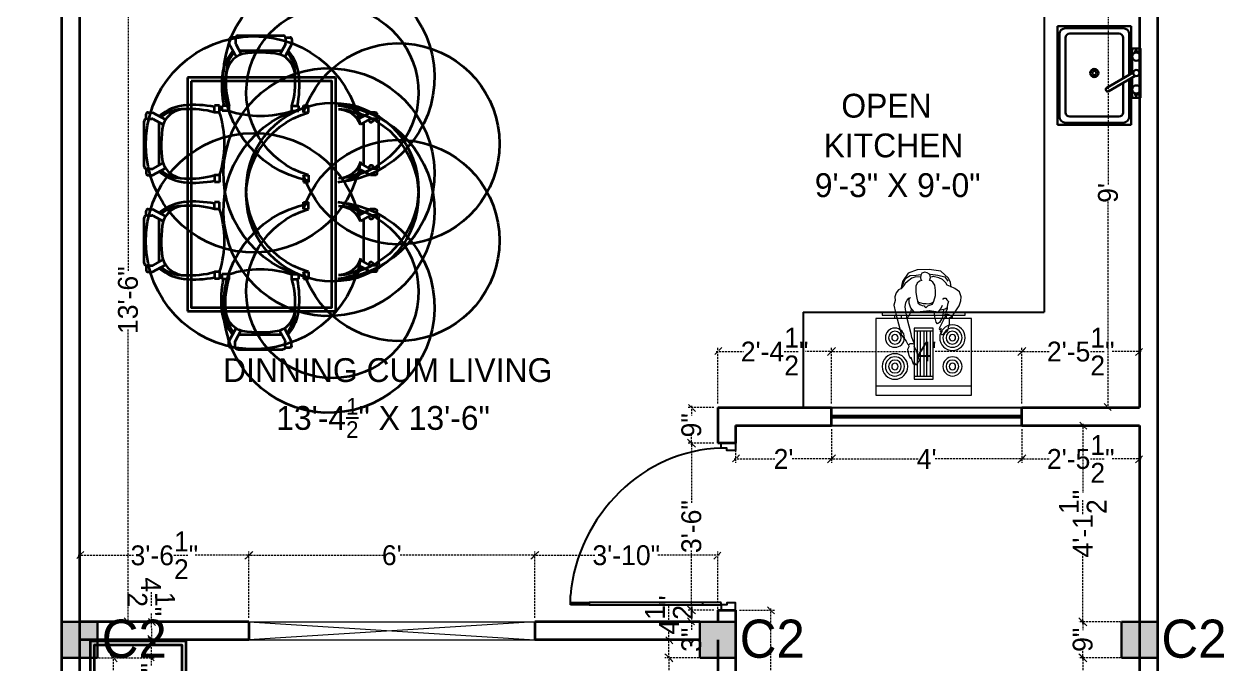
# Model space of a CAD drawing. Header units: millimetres. Extents: x -6808 to 215771, y -89660 to -16303.
# Drawn here: x 107642.7 to 107945, y -49819 to -49657.9 of the extents above; entities that cross this region are included whole.
import ezdxf

# ---------------------------------------------------------------- set-up
doc = ezdxf.new("R2010")
doc.units = ezdxf.units.MM
doc.header["$PDMODE"] = 35
doc.linetypes.add('ACAD_ISO10W100', pattern=[18, 12, -3, 0, -3])
doc.linetypes.add('DASHED', pattern=[0.75, 0.5, -0.25])
doc.layers.get('0').update_dxf_attribs({"color": 8})
for name, color, linetype, lineweight in [('_Furniture', 253, 'Continuous', 18), ('col.center', 5, 'ACAD_ISO10W100', 15), ('column', 5, 'Continuous', 30), ('dim2', 6, 'Continuous', 20), ('FIXture', 132, 'Continuous', 13), ('FURNITURE 2', 33, 'Continuous', 25), ('furnitures', 12, 'Continuous', 13), ('text', 7, 'Continuous', 25), ('wall', 7, 'Continuous', 35), ('wokg dim', 152, 'DASHED', 18)]:
    doc.layers.add(name, color=color, linetype=linetype, lineweight=lineweight)
doc.layers.add('AR.furniture', color=7, linetype='Continuous', lineweight=35, true_color=0x009e9e)
doc.layers.add('NET 01', color=8, linetype='Continuous')
doc.layers.add('WIN', color=5, linetype='Continuous')
doc.styles.add('SAJ', font='eurr____.ttf')
doc.dimstyles.new('SAJ', dxfattribs={"dimtxt": 5, "dimasz": 2, "dimexe": 1, "dimexo": 1, "dimgap": 0.09375, "dimtad": 0, "dimdec": 1, "dimzin": 0, "dimdsep": 46, "dimlunit": 4, "dimtxsty": 'SAJ', "dimblk": 'OBLIQUE', "dimcen": 0.125, "dimdle": 0.375, "dimadec": 0, "dimazin": 0, "dimtfac": 1, "dimtdec": 1, "dimtofl": 0, "dimtmove": 0, "dimatfit": 3, "dimldrblk": 'OBLIQUE', "dimfxl": 1, "dimtolj": 1, "dimtzin": 0, "dimlwd": 5, "dimlwe": 5, "dimarcsym": 1})

# ---------------------------------------------------------------- blocks, each defined once
blk = doc.blocks.new('QEWFWE')
at = {"layer": 'NET 01'}
for p, q in [((238503.45, 15011.85), (238503.45, 15015.77)), ((238503.45, 15015.77), (238505.41, 15015.77)), ((238503.98, 15015.77), (238503.98, 15011.85)), ((238503.98, 15011.85), (238503.45, 15011.85)), ((238503.45, 15011.85), (238503.45, 14988.32)), ((238503.98, 14988.32), (238503.98, 15011.85)), ((238503.45, 14988.32), (238503.45, 14984.4)), ((238503.98, 14988.32), (238503.45, 14988.32)), ((238503.98, 14984.4), (238503.98, 14988.32)), ((238503.45, 14984.4), (238503.98, 14984.4))]:
    blk.add_line(p, q, dxfattribs=at)
for points in [[(238503.45, 14984.4), (238502.4, 14984.4), (238502.4, 14981.4), (238503.9, 14981.4), (238503.9, 14982.9), (238503.9, 14983.2), (238503.45, 14983.2)], [(238536.02, 14984.4), (238537.07, 14984.4), (238537.07, 14981.4), (238535.57, 14981.4), (238535.57, 14982.9), (238535.57, 14983.2), (238536.02, 14983.2)]]:
    blk.add_lwpolyline(points, close=True, dxfattribs=at)
blk.add_ellipse((238504.18, 14985.62), major_axis=(-29.27, 13.54), ratio=0.925766, start_param=-2.718612, end_param=-1.204625, dxfattribs=at)
blk = doc.blocks.new('_Oblique')
at = {"color": 0, "linetype": 'ByBlock', "lineweight": -2}
blk.add_line((-0.5, -0.5), (0.5, 0.5), dxfattribs=at)
blk = doc.blocks.new('*D625')
at = {"layer": 'Defpoints', "color": 0, "transparency": 16777216}
for p in [(107631.53, -49427.41), (107652.21, -49427.41), (107652.21, -50027.41)]:
    blk.add_point(p, dxfattribs=at)
at = {"layer": 'dim2', "color": 0, "linetype": 'DASHED', "lineweight": 5, "transparency": 16777216}
for p, q in [((107651.21, -49427.41), (107630.53, -49427.41)), ((107631.53, -49427.04), (107631.53, -49718.32)), ((107631.53, -50027.79), (107631.53, -49736.51)), ((107651.21, -50027.41), (107630.53, -50027.41))]:
    blk.add_line(p, q, dxfattribs=at)
at = {"layer": 'dim2', "color": 0, "lineweight": 5, "transparency": 16777216, "xscale": 2, "yscale": 2, "zscale": 2}
for p, rotation in [((107631.53, -49427.41), 90), ((107631.53, -50027.41), 270)]:
    blk.add_blockref('_Oblique', p, dxfattribs=dict(at, rotation=rotation))
at = {"layer": 'dim2', "color": 0, "transparency": 16777216, "insert": (107631.53, -49727.41), "char_height": 12, "attachment_point": 5, "rotation": 90, "style": 'SAJ'}
blk.add_mtext("\\A1;50'", dxfattribs=at)
blk = doc.blocks.new('A$C32B276F4')
at = {"layer": 'column'}
blk.add_hatch(color=256, dxfattribs=at).paths.add_polyline_path([(9, 0), (9, 9), (0, 9), (0, 0)])
for p, q in [((0, 0), (0, 9)), ((0, 9), (9, 9)), ((9, 9), (9, 0)), ((9, 0), (0, 0))]:
    blk.add_line(p, q, dxfattribs=at)
at = {"layer": 'col.center', "linetype": 'ByBlock', "insert": (10.02, 9.59), "char_height": 9.6, "width": 293.6941, "attachment_point": 1, "style": 'SAJ'}
blk.add_mtext('\\A1;{\\fCentury Gothic|b0|i0|c0|p34;C2}', dxfattribs=at)
blk = doc.blocks.new('A$C35EA12FA')
at = {"layer": 'furnitures', "ltscale": 1.4}
for p, q in [((3.32, 21.47), (2, 19.51)), ((2.36, 19.38), (2.77, 20.24)), ((2.77, 20.24), (3.86, 20.88)), ((4.18, 20.24), (3.23, 19.47)), ((5.45, 22.2), (3.32, 21.47)), ((3.86, 20.88), (5.27, 21.01)), ((5.18, 20.56), (4.18, 20.24)), ((6.23, 20.47), (5.18, 20.56)), ((5.27, 21.01), (6.32, 21.15)), ((8.32, 22.29), (5.45, 22.2)), ((6.32, 21.01), (6.27, 20.38)), ((6.27, 20.38), (6.32, 19.92)), ((6.59, 21.47), (6.32, 21.01)), ((6.32, 19.92), (6.59, 19.74)), ((7.27, 21.69), (6.59, 21.47)), ((7.82, 21.51), (7.27, 21.69)), ((8.36, 21.24), (7.82, 21.51)), ((11, 21.88), (8.32, 22.29)), ((8.54, 20.83), (8.36, 21.24)), ((8.36, 19.74), (8.45, 19.88)), ((8.45, 19.88), (8.59, 20.42)), ((8.59, 20.42), (8.54, 20.83)), ((8.63, 21.19), (10.36, 21.01)), ((9.27, 20.65), (8.73, 20.51)), ((10.54, 20.33), (9.27, 20.65)), ((10.36, 21.01), (11.95, 20.6)), ((11.41, 19.92), (10.54, 20.33)), ((12.81, 20.28), (11, 21.88)), ((12.18, 19.19), (11.41, 19.92)), ((11.95, 20.6), (12.72, 19.6)), ((13.27, 19.28), (12.81, 20.28)), ((1.05, 17.51), (0.55, 16.83)), ((1.77, 17.83), (1.05, 17.51)), ((2, 19.51), (1.64, 17.65)), ((2.45, 18.51), (1.77, 17.83)), ((2, 18.33), (2.36, 19.38)), ((2.59, 18.92), (2.45, 18.51)), ((3.23, 19.47), (2.59, 18.92)), ((5.18, 18.37), (5.14, 16.92)), ((5.45, 19.1), (5.18, 18.37)), ((6, 19.6), (5.45, 19.1)), ((6.59, 19.74), (6, 19.6)), ((8.73, 19.65), (8.36, 19.74)), ((9.13, 19.33), (8.73, 19.65)), ((9.63, 18.6), (9.13, 19.33)), ((9.77, 17.37), (9.63, 18.6)), ((9.77, 16.19), (9.77, 17.37)), ((12.5, 18.65), (12.18, 19.19)), ((13.27, 18.28), (12.5, 18.65)), ((13.5, 18.15), (13.27, 19.28)), ((14.31, 17.87), (13.27, 18.28)), ((15.45, 17.06), (14.31, 17.87)), ((15.81, 15.87), (15.45, 17.06)), ((0.27, 15.05), (0, 13.92)), ((0.55, 16.83), (0.23, 15.87)), ((0.23, 15.87), (0.27, 15.05)), ((2.68, 13.55), (2.77, 14.55)), ((2.77, 14.55), (3.14, 15.1)), ((3.14, 15.1), (3.54, 15.6)), ((3.91, 15.74), (3.5, 15.33)), ((3.5, 15.33), (3.5, 14.46)), ((3.5, 14.46), (3.91, 13.28)), ((3.54, 15.6), (3.91, 15.74)), ((5.14, 16.92), (5.36, 15.6)), ((5.36, 15.6), (5.63, 14.51)), ((5.63, 14.51), (6.13, 14.05)), ((5.82, 14.55), (5.68, 14.92)), ((6.41, 14.37), (5.82, 14.55)), ((6.95, 14.24), (6.41, 14.37)), ((7.59, 14.24), (6.95, 14.24)), ((8.09, 14.19), (7.59, 14.24)), ((8.68, 14.33), (8.09, 14.19)), ((8.36, 13.96), (9.09, 14.19)), ((9.22, 14.6), (8.68, 14.33)), ((9.09, 14.19), (9.41, 14.83)), ((9.41, 14.83), (9.77, 16.19)), ((11.5, 15.24), (11.72, 15.55)), ((11.72, 15.55), (12.18, 15.6)), ((12.18, 15.6), (12.45, 15.15)), ((12.45, 15.15), (12.81, 14.78)), ((12.81, 14.78), (12.63, 14.1)), ((15.36, 13.78), (15.77, 14.96)), ((15.77, 14.96), (15.81, 15.87)), ((0, 13.92), (0.41, 12.19)), ((0.41, 12.19), (1.82, 6.87)), ((2.82, 12.46), (2.68, 13.55)), ((3.09, 10.82), (2.82, 12.46)), ((3.86, 12.05), (3.45, 11.28)), ((4.04, 12.83), (3.86, 12.05)), ((3.91, 13.28), (4.64, 12.46)), ((4.64, 12.46), (5.41, 12.33)), ((5.41, 12.33), (8.36, 12.69)), ((6.13, 14.05), (6.68, 13.83)), ((6.68, 13.83), (7.13, 13.78)), ((7.13, 13.78), (7.27, 13.51)), ((7.27, 13.51), (7.5, 13.28)), ((7.5, 13.28), (7.73, 13.51)), ((7.73, 13.51), (8, 13.78)), ((8, 13.78), (8.36, 13.96)), ((8.28, 12.7), (10.5, 12.37)), ((9.59, 11.19), (9.54, 12.14)), ((10.5, 12.37), (11, 13.05)), ((11, 13.05), (11.41, 13.96)), ((11, 12.83), (12.04, 13.05)), ((11.63, 12.87), (11.45, 11.01)), ((12.13, 11.42), (11.45, 10.01)), ((12.5, 13.05), (12, 11.87)), ((12, 11.87), (12.13, 11.42)), ((12.04, 13.05), (12.5, 13.37)), ((12.13, 11.83), (12.59, 11.83)), ((12.54, 13.51), (12.5, 13.05)), ((12.63, 14.1), (12.54, 13.51)), ((12.59, 11.83), (13.09, 11.64)), ((13.09, 11.64), (13.45, 11.46)), ((13.62, 11.17), (15.36, 13.78)), ((4.04, 7.23), (3.09, 10.82)), ((3.45, 11.28), (3.23, 11.01)), ((9.95, 9.92), (9.59, 11.19)), ((10.27, 9.51), (9.95, 9.92)), ((10.72, 9.82), (10.27, 9.51)), ((11.45, 10), (10.67, 8.41)), ((11.45, 10.01), (10.68, 8.41)), ((11.45, 11.01), (10.72, 9.82)), ((12.68, 8), (12.81, 8.64)), ((12.81, 8.64), (13.09, 9.6)), ((13.09, 10.42), (13.18, 11.05)), ((13.09, 9.6), (13.09, 10.42)), ((13.18, 11.05), (13.68, 11.19)), ((1.82, 6.87), (2.86, 5.46)), ((4.18, 6.32), (4.04, 7.23)), ((4.86, 4.82), (4.18, 6.32)), ((10.67, 8.41), (10.72, 8.18)), ((10.68, 8.41), (10.72, 8.19)), ((10.72, 8.18), (11.13, 8.41)), ((10.72, 8.19), (11.13, 8.41)), ((11.13, 8.41), (10.86, 7.87)), ((11.13, 8.41), (10.86, 7.87)), ((10.86, 7.87), (10.95, 7.64)), ((10.86, 7.87), (10.95, 7.64)), ((10.95, 7.64), (11.27, 7.78)), ((10.95, 7.64), (11.27, 7.77)), ((11.27, 7.78), (11.04, 7.19)), ((11.27, 7.77), (11.04, 7.18)), ((11.04, 7.18), (11.27, 7.05)), ((11.27, 7.05), (11.49, 7.14)), ((11.49, 7.14), (11.54, 6.96)), ((11.54, 6.96), (11.86, 7)), ((12.26, 8), (11.83, 7)), ((12.27, 8.05), (12.22, 7.55)), ((12.22, 7.55), (12.45, 7.69)), ((12.45, 7.69), (12.68, 8)), ((2.86, 5.46), (3.18, 4.82)), ((3.18, 4.82), (3.45, 4.59)), ((3.5, 4.14), (3.23, 3.55)), ((3.23, 3.55), (3.5, 2.14)), ((3.45, 4.59), (3.5, 4.14)), ((3.54, 4.64), (3.86, 4.96)), ((3.86, 4.96), (4.5, 4.91)), ((4.5, 4.91), (4.64, 4.73)), ((4.73, 4.28), (4.82, 4.46)), ((5.36, 3), (4.73, 4.28)), ((4.82, 4.46), (4.86, 4.82)), ((5.63, 2.09), (5.36, 3)), ((3.5, 2.14), (3.91, 1.41)), ((3.91, 1.41), (4, 1.68)), ((4, 1.68), (4.54, 0.18)), ((4.54, 0.18), (4.73, 0.14)), ((4.73, 0.14), (4.82, 0.32)), ((4.82, 0.32), (5.09, 0)), ((5.09, 0), (5.45, 0)), ((5.45, 0.36), (5.73, 0.36)), ((5.45, 0), (5.45, 0.36)), ((6.04, 0.91), (5.63, 2.09)), ((5.73, 0.68), (6.04, 0.91)), ((5.73, 0.36), (5.73, 0.68))]:
    blk.add_line(p, q, dxfattribs=at)
blk = doc.blocks.new('A$C59C60163')
at = {"layer": 'FIXture'}
for p, q in [((61.7, 0), (61.7, 617.2)), ((493.8, 493.8), (514.4, 493.8)), ((514.4, 452.6), (493.8, 452.6)), ((123.4, 246.9), (123.4, 370.3)), ((411.5, 349.8), (123.4, 349.8)), ((123.4, 329.2), (411.5, 329.2)), ((411.5, 370.3), (411.5, 246.9)), ((411.5, 308.6), (123.4, 308.6)), ((123.4, 288), (411.5, 288)), ((411.5, 267.5), (123.4, 267.5)), ((514.4, 164.6), (493.8, 164.6)), ((493.8, 123.4), (514.4, 123.4))]:
    blk.add_line(p, q, dxfattribs=at)
for points in [[(493.8, 0), (0, 0), (0, 617.2), (493.8, 617.2)], [(534.9, 41.1), (514.4, 41.1), (514.4, 576.1), (534.9, 576.1)], [(432.1, 246.9), (102.9, 246.9), (102.9, 370.3), (432.1, 370.3)]]:
    blk.add_lwpolyline(points, close=True, dxfattribs=at)
for centre, radius in [((185.2, 493.8), 61.7), ((370.3, 493.8), 82.3), ((370.3, 493.8), 61.7), ((185.2, 493.8), 41.1), ((185.2, 493.8), 20.6), ((370.3, 493.8), 41.1), ((370.3, 493.8), 20.6), ((185.2, 123.4), 82.3), ((185.2, 123.4), 61.7), ((185.2, 123.4), 41.1), ((370.3, 123.4), 61.7), ((370.3, 123.4), 41.1), ((185.2, 123.4), 20.6), ((370.3, 123.4), 20.6)]:
    blk.add_circle(centre, radius, dxfattribs=at)
blk = doc.blocks.new('A$C22B204D2')
at = {"layer": '_Furniture', "color": 2, "xscale": 1.071547591360284, "yscale": 1.071547591360284, "zscale": 1.071547591360284}
blk.add_blockref('A$C35EA12FA', (4.57, 9.37), dxfattribs=at)
at = {"layer": 'FIXture', "xscale": -0.0391304348595441, "yscale": 0.0391304348595441, "zscale": 0.0391304348595441, "rotation": 270}
blk.add_blockref('A$C59C60163', (0, 1.61), dxfattribs=at)
blk = doc.blocks.new('efve')
at = {"layer": 'AR.furniture', "lineweight": 30, "ltscale": 5}
for p, q in [((-7.34, 17.59), (-7.34, -6.41)), ((10.66, 17.59), (-7.34, 17.59)), ((10.66, 6.27), (10.66, 17.59)), ((5.19, 9.42), (11.63, 5.71)), ((12.12, 10.49), (11.62, 10.49)), ((11.62, 10.49), (11.62, 9.93)), ((12.12, 9.93), (12.12, 10.49)), ((11.13, 4.84), (4.69, 8.56)), ((10.66, 2.23), (10.66, 5.11)), ((10.66, -6.41), (10.66, 2.23)), ((11.62, -0.51), (11.62, 0.05)), ((12.12, 0.05), (12.12, -0.51)), ((12.12, -0.51), (11.62, -0.51)), ((7.66, -4.59), (-4.34, -4.59)), ((10.66, -6.41), (-7.34, -6.41)), ((-7.34, -6.41), (10.66, -6.41))]:
    blk.add_line(p, q, dxfattribs=at)
for points in [[(-6.84, 15.59), (-6.84, -4.41)], [(8.66, 17.09), (-5.34, 17.09)], [(7.66, 15.59), (-4.34, 15.59)], [(10.16, 6.56), (10.16, 15.59)], [(-5.34, 14.59), (-5.34, -3.59)], [(8.66, 7.42), (8.66, 14.59)], [(10.87, 10.99), (10.87, 6.14)], [(10.87, 4.99), (10.87, -1.01), (12.87, -1.01), (12.87, 10.99), (10.87, 10.99), (10.87, 6.14)], [(8.66, -1.74), (8.66, 6.27)], [(8.66, -3.59), (8.66, 6.27)], [(10.16, -4.41), (10.16, 5.4)], [(10.16, 2.52), (10.16, 5.4)], [(-5.34, -5.91), (8.66, -5.91)]]:
    blk.add_lwpolyline(points, dxfattribs=at)
for centre, radius in [((11.87, 8.99), 1), ((1.66, 4.99), 1), ((1.66, 4.99), 0.5), ((11.87, 4.99), 0.75), ((11.87, 0.99), 1)]:
    blk.add_circle(centre, radius, dxfattribs=at)
for centre, radius, start, end in [((-5.34, 15.59), 1.5, 90, 180), ((-4.34, 14.59), 1, 90, 180), ((7.66, 14.59), 1, 0, 90), ((8.66, 15.59), 1.5, 0, 90), ((4.94, 8.99), 0.5, 60, 240), ((-5.34, -4.41), 1.5, 180, 270), ((-4.34, -3.59), 1, 180, 270), ((7.66, -3.59), 1, 270, 0), ((8.66, -4.41), 1.5, 270, 0)]:
    blk.add_arc(centre, radius, start, end, dxfattribs=at)
blk = doc.blocks.new('Chair-16')
at = {"layer": 'AR.furniture'}
for p, q in [((-184.6, 397.6), (175.4, 397.6)), ((-254.6, 367.6), (-254.6, 332.6)), ((-254.6, 332.6), (-197.6, 228.3)), ((-203.9, 382.6), (-239.6, 382.6)), ((-204.6, 377.6), (-204.6, 336.4)), ((-202.7, 329.2), (-159.2, 249.5)), ((193.6, 329.2), (149.2, 247.8)), ((245.4, 332.6), (188.5, 228.3)), ((194.8, 382.6), (230.4, 382.6)), ((195.4, 377.6), (195.4, 336.4)), ((245.4, 367.6), (245.4, 332.6)), ((-174.6, 277.6), (165.4, 277.6)), ((-254.6, -162.4), (-309.6, -162.4)), ((-309.6, -202.4), (-309.6, -162.4)), ((-254.6, -202.4), (-254.6, -162.4)), ((245.4, -162.4), (300.4, -162.4)), ((245.4, -202.4), (245.4, -162.4)), ((300.4, -202.4), (300.4, -162.4)), ((-254.6, -202.4), (-309.6, -202.4)), ((245.4, -202.4), (300.4, -202.4))]:
    blk.add_line(p, q, dxfattribs=at)
for centre, radius, start, end in [((-184.6, 377.6), 20, 90, 180), ((175.4, 377.6), 20, 0, 90), ((-239.6, 367.6), 15, 90, 180), ((-189.6, 336.4), 15, 180, 208.61046), ((180.4, 336.4), 15, 331.38954, 0), ((230.4, 367.6), 15, 0, 90), ((44.2, 43.1), 356.8, 138.89118, 175.44634), ((-1.5, 87.4), 278.3, 140.72741, 182.01651), ((-97.3, 76.1), 182.3, 105.52476, 179.52844), ((-9.6, -598.8), 861.4, 79.37915, 99.11927), ((88.2, 76.1), 182.3, 0.47156, 70.43861), ((-7.6, 87.4), 278.3, 357.98349, 39.27259), ((-53.3, 43.1), 356.8, 4.55366, 41.10882), ((526.8, 0.4), 841.3, 174.7373, 191.16104), ((405, 27.6), 686.4, 175.8227, 196.07103), ((405, 27.6), 686.4, 175.8227, 196.07103), ((-414.1, 27.6), 686.4, 343.92897, 4.1773), ((-535.9, 0.4), 841.3, 348.83896, 5.2627), ((-4.6, 558.8), 801.2, 251.81945, 288.18055)]:
    blk.add_arc(centre, radius, start, end, dxfattribs=at)
blk = doc.blocks.new('CHAIR_2')
at = {"xscale": 0.0361241177587824, "yscale": 0.0361241177587824, "zscale": 0.0361241177587824}
blk.add_blockref('Chair-16', (0.16, 8.76), dxfattribs=at)
blk = doc.blocks.new('A$C7EFD69F7')
at = {"xscale": 25.4, "yscale": 25.4, "zscale": 25.4}
blk.add_blockref('CHAIR_2', (283.3, -1.5), dxfattribs=at)
blk = doc.blocks.new('vgdrste')
at = {"layer": 'AR.furniture'}
for p, q in [((106974.36, -34877.92), (106974.36, -34922.61)), ((106974.36, -34877.92), (107044.86, -34877.92)), ((107044.86, -34922.61), (107044.86, -34877.92)), ((106974.36, -34922.61), (107044.86, -34922.61))]:
    blk.add_line(p, q, dxfattribs=at)
blk.add_lwpolyline([(106975.41, -34921.56), (107043.81, -34921.56), (107043.81, -34878.97), (106975.41, -34878.97)], close=True, dxfattribs=at)
at = {"layer": 'AR.furniture', "linetype": 'Continuous', "xscale": -0.0413256028276209, "yscale": 0.0413256023310126, "zscale": 0.0413256024617466}
for p in [(107006.05, -34889.02), (107035.26, -34889.02)]:
    blk.add_blockref('A$C7EFD69F7', p, dxfattribs=at)
at = {"layer": 'AR.furniture', "linetype": 'Continuous'}
for p, xscale, yscale, zscale, rotation in [((106985.86, -34912.26), 0.0413256023310126, 0.0413256023310126, 0.0413256023310126, 90), ((107032.27, -34912.36), -0.0413256023310126, 0.0413256023310126, 0.0413256024617466, 270), ((107006.05, -34911.51), 0.0413256028276209, 0.0413256028276209, 0.0413256028276209, 180), ((107035.26, -34911.51), 0.0413256028276209, 0.0413256028276209, 0.0413256028276209, 180)]:
    blk.add_blockref('A$C7EFD69F7', p, dxfattribs=dict(at, xscale=xscale, yscale=yscale, zscale=zscale, rotation=rotation))
blk = doc.blocks.new('*D667')
at = {"layer": 'Defpoints', "color": 0, "transparency": 16777216}
for p in [(107923.71, -49646.41), (107915.79, -49754.41), (107923.71, -49754.41)]:
    blk.add_point(p, dxfattribs=at)
at = {"layer": 'wokg dim', "color": 0, "lineweight": 5, "transparency": 16777216}
for p, q in [((107922.71, -49646.41), (107914.79, -49646.41)), ((107915.79, -49646.04), (107915.79, -49698.35)), ((107915.79, -49754.79), (107915.79, -49702.48)), ((107922.71, -49754.41), (107914.79, -49754.41))]:
    blk.add_line(p, q, dxfattribs=at)
at = {"layer": 'wokg dim', "color": 0, "lineweight": 5, "transparency": 16777216, "xscale": 2, "yscale": 2, "zscale": 2}
for p, rotation in [((107915.79, -49646.41), 90), ((107915.79, -49754.41), 270)]:
    blk.add_blockref('_Oblique', p, dxfattribs=dict(at, rotation=rotation))
at = {"layer": 'wokg dim', "color": 0, "transparency": 16777216, "insert": (107915.79, -49700.41), "char_height": 5, "attachment_point": 5, "rotation": 90, "style": 'SAJ'}
blk.add_mtext("\\A1;9'", dxfattribs=at)
blk = doc.blocks.new('*D668')
at = {"layer": 'Defpoints', "color": 0, "transparency": 16777216}
for p in [(107894.09, -49740.34), (107894.09, -49754.41), (107923.71, -49754.41)]:
    blk.add_point(p, dxfattribs=at)
at = {"layer": 'wokg dim', "color": 0, "lineweight": 5, "transparency": 16777216}
for p, q in [((107893.71, -49740.34), (107901.11, -49740.34)), ((107894.09, -49753.41), (107894.09, -49739.34)), ((107924.09, -49740.34), (107916.7, -49740.34)), ((107923.71, -49753.41), (107923.71, -49739.34))]:
    blk.add_line(p, q, dxfattribs=at)
at = {"layer": 'wokg dim', "color": 0, "lineweight": 5, "transparency": 16777216, "xscale": 2, "yscale": 2, "zscale": 2, "rotation": 180}
blk.add_blockref('_Oblique', (107894.09, -49740.34), dxfattribs=at)
at = {"layer": 'wokg dim', "color": 0, "lineweight": 5, "transparency": 16777216, "xscale": 2, "yscale": 2, "zscale": 2}
blk.add_blockref('_Oblique', (107923.71, -49740.34), dxfattribs=at)
at = {"layer": 'wokg dim', "color": 0, "transparency": 16777216, "insert": (107908.9, -49740.34), "char_height": 5, "attachment_point": 5, "style": 'SAJ'}
blk.add_mtext('\\A1;2\'-5{\\H1.000000x;\\S1/2;}"', dxfattribs=at)
blk = doc.blocks.new('*D669')
at = {"layer": 'Defpoints', "color": 0, "transparency": 16777216}
for p in [(107846.09, -49740.34), (107846.09, -49754.41), (107894.09, -49754.41)]:
    blk.add_point(p, dxfattribs=at)
at = {"layer": 'wokg dim', "color": 0, "lineweight": 5, "transparency": 16777216}
for p, q in [((107845.71, -49740.34), (107868.06, -49740.34)), ((107846.09, -49753.41), (107846.09, -49739.34)), ((107894.46, -49740.34), (107872.12, -49740.34)), ((107894.09, -49753.41), (107894.09, -49739.34))]:
    blk.add_line(p, q, dxfattribs=at)
at = {"layer": 'wokg dim', "color": 0, "lineweight": 5, "transparency": 16777216, "xscale": 2, "yscale": 2, "zscale": 2}
for p, rotation in [((107846.09, -49740.34), 180.0000000000086), ((107894.09, -49740.34), 8.6331e-12)]:
    blk.add_blockref('_Oblique', p, dxfattribs=dict(at, rotation=rotation))
at = {"layer": 'wokg dim', "color": 0, "transparency": 16777216, "insert": (107870.09, -49740.34), "char_height": 5, "attachment_point": 5, "style": 'SAJ'}
blk.add_mtext("\\A1;4'", dxfattribs=at)
blk = doc.blocks.new('*D670')
at = {"layer": 'Defpoints', "color": 0, "transparency": 16777216}
for p in [(107846.09, -49740.34), (107817.46, -49754.41), (107846.09, -49754.41)]:
    blk.add_point(p, dxfattribs=at)
at = {"layer": 'wokg dim', "color": 0, "lineweight": 5, "transparency": 16777216}
for p, q in [((107817.09, -49740.34), (107823.98, -49740.34)), ((107817.46, -49753.41), (107817.46, -49739.34)), ((107846.46, -49740.34), (107839.57, -49740.34)), ((107846.09, -49753.41), (107846.09, -49739.34))]:
    blk.add_line(p, q, dxfattribs=at)
at = {"layer": 'wokg dim', "color": 0, "lineweight": 5, "transparency": 16777216, "xscale": 2, "yscale": 2, "zscale": 2, "rotation": 180}
blk.add_blockref('_Oblique', (107817.46, -49740.34), dxfattribs=at)
at = {"layer": 'wokg dim', "color": 0, "lineweight": 5, "transparency": 16777216, "xscale": 2, "yscale": 2, "zscale": 2}
blk.add_blockref('_Oblique', (107846.09, -49740.34), dxfattribs=at)
at = {"layer": 'wokg dim', "color": 0, "transparency": 16777216, "insert": (107831.78, -49740.34), "char_height": 5, "attachment_point": 5, "style": 'SAJ'}
blk.add_mtext('\\A1;2\'-4{\\H1.000000x;\\S1/2;}"', dxfattribs=at)
blk = doc.blocks.new('*D671')
at = {"layer": 'Defpoints', "color": 0, "transparency": 16777216}
for p in [(107656.71, -49646.41), (107656.71, -49808.41), (107668.88, -49808.41)]:
    blk.add_point(p, dxfattribs=at)
at = {"layer": 'wokg dim', "color": 0, "lineweight": 5, "transparency": 16777216}
for p, q in [((107657.71, -49646.41), (107669.88, -49646.41)), ((107668.88, -49646.04), (107668.88, -49720.13)), ((107668.88, -49808.79), (107668.88, -49734.7)), ((107657.71, -49808.41), (107669.88, -49808.41))]:
    blk.add_line(p, q, dxfattribs=at)
at = {"layer": 'wokg dim', "color": 0, "lineweight": 5, "transparency": 16777216, "xscale": 2, "yscale": 2, "zscale": 2}
for p, rotation in [((107668.88, -49646.41), 90), ((107668.88, -49808.41), 270)]:
    blk.add_blockref('_Oblique', p, dxfattribs=dict(at, rotation=rotation))
at = {"layer": 'wokg dim', "color": 0, "transparency": 16777216, "insert": (107668.88, -49727.41), "char_height": 5, "attachment_point": 5, "rotation": 90, "style": 'SAJ'}
blk.add_mtext('\\A1;13\'-6"', dxfattribs=at)
blk = doc.blocks.new('*D672')
at = {"layer": 'Defpoints', "color": 0, "transparency": 16777216}
for p in [(107699.34, -49791.64), (107656.71, -49808.41), (107699.34, -49808.41)]:
    blk.add_point(p, dxfattribs=at)
at = {"layer": 'wokg dim', "color": 0, "lineweight": 5, "transparency": 16777216}
for p, q in [((107656.34, -49791.64), (107670.23, -49791.64)), ((107656.71, -49807.41), (107656.71, -49790.64)), ((107699.71, -49791.64), (107685.82, -49791.64)), ((107699.34, -49807.41), (107699.34, -49790.64))]:
    blk.add_line(p, q, dxfattribs=at)
at = {"layer": 'wokg dim', "color": 0, "lineweight": 5, "transparency": 16777216, "xscale": 2, "yscale": 2, "zscale": 2, "rotation": 180}
blk.add_blockref('_Oblique', (107656.71, -49791.64), dxfattribs=at)
at = {"layer": 'wokg dim', "color": 0, "lineweight": 5, "transparency": 16777216, "xscale": 2, "yscale": 2, "zscale": 2}
blk.add_blockref('_Oblique', (107699.34, -49791.64), dxfattribs=at)
at = {"layer": 'wokg dim', "color": 0, "transparency": 16777216, "insert": (107678.03, -49791.64), "char_height": 5, "attachment_point": 5, "style": 'SAJ'}
blk.add_mtext('\\A1;3\'-6{\\H1.000000x;\\S1/2;}"', dxfattribs=at)
blk = doc.blocks.new('*D673')
at = {"layer": 'Defpoints', "color": 0, "transparency": 16777216}
for p in [(107771.34, -49791.64), (107699.34, -49808.41), (107771.34, -49808.41)]:
    blk.add_point(p, dxfattribs=at)
at = {"layer": 'wokg dim', "color": 0, "lineweight": 5, "transparency": 16777216}
for p, q in [((107698.96, -49791.64), (107733.27, -49791.64)), ((107699.34, -49807.41), (107699.34, -49790.64)), ((107771.71, -49791.64), (107737.4, -49791.64)), ((107771.34, -49807.41), (107771.34, -49790.64))]:
    blk.add_line(p, q, dxfattribs=at)
at = {"layer": 'wokg dim', "color": 0, "lineweight": 5, "transparency": 16777216, "xscale": 2, "yscale": 2, "zscale": 2, "rotation": 180}
blk.add_blockref('_Oblique', (107699.34, -49791.64), dxfattribs=at)
at = {"layer": 'wokg dim', "color": 0, "lineweight": 5, "transparency": 16777216, "xscale": 2, "yscale": 2, "zscale": 2}
blk.add_blockref('_Oblique', (107771.34, -49791.64), dxfattribs=at)
at = {"layer": 'wokg dim', "color": 0, "transparency": 16777216, "insert": (107735.34, -49791.64), "char_height": 5, "attachment_point": 5, "style": 'SAJ'}
blk.add_mtext("\\A1;6'", dxfattribs=at)
blk = doc.blocks.new('*D674')
at = {"layer": 'Defpoints', "color": 0, "transparency": 16777216}
for p in [(107771.34, -49791.64), (107771.34, -49808.41), (107817.46, -49808.41)]:
    blk.add_point(p, dxfattribs=at)
at = {"layer": 'wokg dim', "color": 0, "lineweight": 5, "transparency": 16777216}
for p, q in [((107770.96, -49791.64), (107786.66, -49791.64)), ((107771.34, -49807.41), (107771.34, -49790.64)), ((107817.84, -49791.64), (107802.15, -49791.64)), ((107817.46, -49807.41), (107817.46, -49790.64))]:
    blk.add_line(p, q, dxfattribs=at)
at = {"layer": 'wokg dim', "color": 0, "lineweight": 5, "transparency": 16777216, "xscale": 2, "yscale": 2, "zscale": 2}
for p, rotation in [((107771.34, -49791.64), 180.0000000004519), ((107817.46, -49791.64), 4.518785e-10)]:
    blk.add_blockref('_Oblique', p, dxfattribs=dict(at, rotation=rotation))
at = {"layer": 'wokg dim', "color": 0, "transparency": 16777216, "insert": (107794.4, -49791.64), "char_height": 5, "attachment_point": 5, "style": 'SAJ'}
blk.add_mtext('\\A1;3\'-10"', dxfattribs=at)
blk = doc.blocks.new('*D675')
at = {"layer": 'Defpoints', "color": 0, "transparency": 16777216}
for p in [(107817.46, -49754.41), (107810.82, -49763.41), (107817.46, -49763.41)]:
    blk.add_point(p, dxfattribs=at)
at = {"layer": 'wokg dim', "color": 0, "lineweight": 5, "transparency": 16777216}
for p, q in [((107810.82, -49754.04), (107810.82, -49756.44)), ((107816.46, -49754.41), (107809.82, -49754.41)), ((107810.82, -49763.79), (107810.82, -49761.39)), ((107816.46, -49763.41), (107809.82, -49763.41))]:
    blk.add_line(p, q, dxfattribs=at)
at = {"layer": 'wokg dim', "color": 0, "lineweight": 5, "transparency": 16777216, "xscale": 2, "yscale": 2, "zscale": 2}
for p, rotation in [((107810.82, -49754.41), 90), ((107810.82, -49763.41), 270)]:
    blk.add_blockref('_Oblique', p, dxfattribs=dict(at, rotation=rotation))
at = {"layer": 'wokg dim', "color": 0, "transparency": 16777216, "insert": (107810.82, -49758.91), "char_height": 5, "attachment_point": 5, "rotation": 90, "style": 'SAJ'}
blk.add_mtext('\\A1;9"', dxfattribs=at)
blk = doc.blocks.new('*D676')
at = {"layer": 'Defpoints', "color": 0, "transparency": 16777216}
for p in [(107817.46, -49763.41), (107810.82, -49805.41), (107817.46, -49805.41)]:
    blk.add_point(p, dxfattribs=at)
at = {"layer": 'wokg dim', "color": 0, "lineweight": 5, "transparency": 16777216}
for p, q in [((107810.82, -49763.04), (107810.82, -49778.43)), ((107816.46, -49763.41), (107809.82, -49763.41)), ((107810.82, -49805.79), (107810.82, -49790.4)), ((107816.46, -49805.41), (107809.82, -49805.41))]:
    blk.add_line(p, q, dxfattribs=at)
at = {"layer": 'wokg dim', "color": 0, "lineweight": 5, "transparency": 16777216, "xscale": 2, "yscale": 2, "zscale": 2}
for p, rotation in [((107810.82, -49763.41), 90), ((107810.82, -49805.41), 270)]:
    blk.add_blockref('_Oblique', p, dxfattribs=dict(at, rotation=rotation))
at = {"layer": 'wokg dim', "color": 0, "transparency": 16777216, "insert": (107810.82, -49784.41), "char_height": 5, "attachment_point": 5, "rotation": 90, "style": 'SAJ'}
blk.add_mtext('\\A1;3\'-6"', dxfattribs=at)
blk = doc.blocks.new('*D677')
at = {"layer": 'Defpoints', "color": 0, "transparency": 16777216}
for p in [(107817.46, -49805.41), (107810.82, -49808.41), (107817.46, -49808.41)]:
    blk.add_point(p, dxfattribs=at)
at = {"layer": 'wokg dim', "color": 0, "lineweight": 5, "transparency": 16777216}
for p, q in [((107816.46, -49805.41), (107809.82, -49805.41)), ((107810.82, -49805.04), (107810.82, -49808.41)), ((107816.46, -49808.41), (107809.82, -49808.41)), ((107810.82, -49808.41), (107810.82, -49810.41))]:
    blk.add_line(p, q, dxfattribs=at)
at = {"layer": 'wokg dim', "color": 0, "lineweight": 5, "transparency": 16777216, "xscale": 2, "yscale": 2, "zscale": 2}
for p, rotation in [((107810.82, -49805.41), 90), ((107810.82, -49808.41), 270)]:
    blk.add_blockref('_Oblique', p, dxfattribs=dict(at, rotation=rotation))
at = {"layer": 'wokg dim', "color": 0, "transparency": 16777216, "insert": (107810.82, -49812.9), "char_height": 5, "attachment_point": 5, "rotation": 90, "style": 'SAJ'}
blk.add_mtext('\\A1;3"', dxfattribs=at)
blk = doc.blocks.new('*D678')
at = {"layer": 'Defpoints', "color": 0, "transparency": 16777216}
for p in [(107894.09, -49758.91), (107923.71, -49758.91), (107894.09, -49767.37)]:
    blk.add_point(p, dxfattribs=at)
at = {"layer": 'wokg dim', "color": 0, "lineweight": 5, "transparency": 16777216}
for p, q in [((107894.09, -49759.91), (107894.09, -49768.37)), ((107923.71, -49759.91), (107923.71, -49768.37)), ((107893.71, -49767.37), (107901.11, -49767.37)), ((107924.09, -49767.37), (107916.7, -49767.37))]:
    blk.add_line(p, q, dxfattribs=at)
at = {"layer": 'wokg dim', "color": 0, "lineweight": 5, "transparency": 16777216, "xscale": 2, "yscale": 2, "zscale": 2, "rotation": 180}
blk.add_blockref('_Oblique', (107894.09, -49767.37), dxfattribs=at)
at = {"layer": 'wokg dim', "color": 0, "lineweight": 5, "transparency": 16777216, "xscale": 2, "yscale": 2, "zscale": 2}
blk.add_blockref('_Oblique', (107923.71, -49767.37), dxfattribs=at)
at = {"layer": 'wokg dim', "color": 0, "transparency": 16777216, "insert": (107908.9, -49767.37), "char_height": 5, "attachment_point": 5, "style": 'SAJ'}
blk.add_mtext('\\A1;2\'-5{\\H1.000000x;\\S1/2;}"', dxfattribs=at)
blk = doc.blocks.new('*D679')
at = {"layer": 'Defpoints', "color": 0, "transparency": 16777216}
for p in [(107846.09, -49758.91), (107894.09, -49758.91), (107846.09, -49767.37)]:
    blk.add_point(p, dxfattribs=at)
at = {"layer": 'wokg dim', "color": 0, "lineweight": 5, "transparency": 16777216}
for p, q in [((107846.09, -49759.91), (107846.09, -49768.37)), ((107894.09, -49759.91), (107894.09, -49768.37)), ((107845.71, -49767.37), (107868.06, -49767.37)), ((107894.46, -49767.37), (107872.12, -49767.37))]:
    blk.add_line(p, q, dxfattribs=at)
at = {"layer": 'wokg dim', "color": 0, "lineweight": 5, "transparency": 16777216, "xscale": 2, "yscale": 2, "zscale": 2}
for p, rotation in [((107846.09, -49767.37), 180.0000000000086), ((107894.09, -49767.37), 8.6331e-12)]:
    blk.add_blockref('_Oblique', p, dxfattribs=dict(at, rotation=rotation))
at = {"layer": 'wokg dim', "color": 0, "transparency": 16777216, "insert": (107870.09, -49767.37), "char_height": 5, "attachment_point": 5, "style": 'SAJ'}
blk.add_mtext("\\A1;4'", dxfattribs=at)
blk = doc.blocks.new('*D680')
at = {"layer": 'Defpoints', "color": 0, "transparency": 16777216}
for p in [(107821.96, -49758.91), (107846.09, -49758.91), (107821.96, -49767.37)]:
    blk.add_point(p, dxfattribs=at)
at = {"layer": 'wokg dim', "color": 0, "lineweight": 5, "transparency": 16777216}
for p, q in [((107821.96, -49759.91), (107821.96, -49768.37)), ((107846.09, -49759.91), (107846.09, -49768.37)), ((107821.59, -49767.37), (107831.94, -49767.37)), ((107846.46, -49767.37), (107836.11, -49767.37))]:
    blk.add_line(p, q, dxfattribs=at)
at = {"layer": 'wokg dim', "color": 0, "lineweight": 5, "transparency": 16777216, "xscale": 2, "yscale": 2, "zscale": 2}
for p, rotation in [((107821.96, -49767.37), 179.9999999999827), ((107846.09, -49767.37), 359.9999999999827)]:
    blk.add_blockref('_Oblique', p, dxfattribs=dict(at, rotation=rotation))
at = {"layer": 'wokg dim', "color": 0, "transparency": 16777216, "insert": (107834.03, -49767.37), "char_height": 5, "attachment_point": 5, "style": 'SAJ'}
blk.add_mtext("\\A1;2'", dxfattribs=at)
blk = doc.blocks.new('*D681')
at = {"layer": 'Defpoints', "color": 0, "transparency": 16777216}
for p in [(107821.96, -49805.41), (107821.96, -49959.91), (107830.74, -49959.91)]:
    blk.add_point(p, dxfattribs=at)
at = {"layer": 'wokg dim', "color": 0, "lineweight": 5, "transparency": 16777216}
for p, q in [((107822.96, -49805.41), (107831.74, -49805.41)), ((107830.74, -49805.04), (107830.74, -49871.8)), ((107830.74, -49960.29), (107830.74, -49893.53)), ((107822.96, -49959.91), (107831.74, -49959.91))]:
    blk.add_line(p, q, dxfattribs=at)
at = {"layer": 'wokg dim', "color": 0, "lineweight": 5, "transparency": 16777216, "xscale": 2, "yscale": 2, "zscale": 2}
for p, rotation in [((107830.74, -49805.41), 90), ((107830.74, -49959.91), 270)]:
    blk.add_blockref('_Oblique', p, dxfattribs=dict(at, rotation=rotation))
at = {"layer": 'wokg dim', "color": 0, "transparency": 16777216, "insert": (107830.74, -49882.66), "char_height": 5, "attachment_point": 5, "rotation": 90, "style": 'SAJ'}
blk.add_mtext('\\A1;12\'-10{\\H1.000000x;\\S1/2;}"', dxfattribs=at)
blk = doc.blocks.new('*D685')
at = {"layer": 'Defpoints', "color": 0, "transparency": 16777216}
for p in [(107656.71, -49817.41), (107656.71, -49950.91), (107665.14, -49950.91)]:
    blk.add_point(p, dxfattribs=at)
at = {"layer": 'wokg dim', "color": 0, "lineweight": 5, "transparency": 16777216}
for p, q in [((107657.71, -49817.41), (107666.14, -49817.41)), ((107665.14, -49817.04), (107665.14, -49875.07)), ((107665.14, -49951.29), (107665.14, -49893.26)), ((107657.71, -49950.91), (107666.14, -49950.91))]:
    blk.add_line(p, q, dxfattribs=at)
at = {"layer": 'wokg dim', "color": 0, "lineweight": 5, "transparency": 16777216, "xscale": 2, "yscale": 2, "zscale": 2}
for p, rotation in [((107665.14, -49817.41), 90), ((107665.14, -49950.91), 270)]:
    blk.add_blockref('_Oblique', p, dxfattribs=dict(at, rotation=rotation))
at = {"layer": 'wokg dim', "color": 0, "transparency": 16777216, "insert": (107665.14, -49884.16), "char_height": 5, "attachment_point": 5, "rotation": 90, "style": 'SAJ'}
blk.add_mtext('\\A1;11\'-1{\\H1.000000x;\\S1/2;}"', dxfattribs=at)
blk = doc.blocks.new('*D686')
at = {"layer": 'Defpoints', "color": 0, "transparency": 16777216}
for p in [(107661.21, -49812.91), (107661.21, -49817.41), (107674.68, -49817.41)]:
    blk.add_point(p, dxfattribs=at)
at = {"layer": 'wokg dim', "color": 0, "lineweight": 5, "transparency": 16777216}
for p, q in [((107662.21, -49812.91), (107675.68, -49812.91)), ((107674.68, -49812.54), (107674.68, -49817.41)), ((107662.21, -49817.41), (107675.68, -49817.41)), ((107674.68, -49817.41), (107674.68, -49819.41))]:
    blk.add_line(p, q, dxfattribs=at)
at = {"layer": 'wokg dim', "color": 0, "lineweight": 5, "transparency": 16777216, "xscale": 2, "yscale": 2, "zscale": 2}
for p, rotation in [((107674.68, -49812.91), 90), ((107674.68, -49817.41), 270)]:
    blk.add_blockref('_Oblique', p, dxfattribs=dict(at, rotation=rotation))
at = {"layer": 'wokg dim', "color": 0, "transparency": 16777216, "insert": (107674.68, -49823.66), "char_height": 5, "attachment_point": 5, "rotation": 90, "style": 'SAJ'}
blk.add_mtext('\\A1;4{\\H1.000000x;\\S1/2;}"', dxfattribs=at)
blk = doc.blocks.new('*D687')
at = {"layer": 'Defpoints', "color": 0, "transparency": 16777216}
for p in [(107668.88, -49808.41), (107668.95, -49812.91), (107674.88, -49812.82)]:
    blk.add_point(p, dxfattribs=at)
at = {"layer": 'wokg dim', "color": 0, "lineweight": 5, "transparency": 16777216}
for p, q in [((107669.87, -49808.4), (107675.81, -49808.3)), ((107674.81, -49808.32), (107674.77, -49806.32)), ((107674.88, -49812.82), (107674.8, -49807.95)), ((107669.95, -49812.9), (107675.88, -49812.8))]:
    blk.add_line(p, q, dxfattribs=at)
at = {"layer": 'wokg dim', "color": 0, "lineweight": 5, "transparency": 16777216, "xscale": 2, "yscale": 2, "zscale": 2}
for p, rotation in [((107674.81, -49808.32), 90.91348893124558), ((107674.88, -49812.82), 270.9134889312456)]:
    blk.add_blockref('_Oblique', p, dxfattribs=dict(at, rotation=rotation))
at = {"layer": 'wokg dim', "color": 0, "transparency": 16777216, "insert": (107674.71, -49802.08), "char_height": 5, "attachment_point": 5, "rotation": 270.9135, "style": 'SAJ'}
blk.add_mtext('\\A1;4{\\H1.000000x;\\S1/2;}"', dxfattribs=at)
blk = doc.blocks.new('*D688')
at = {"layer": 'Defpoints', "color": 0, "transparency": 16777216}
for p in [(107817.46, -49817.41), (107805.16, -49950.91), (107817.46, -49950.91)]:
    blk.add_point(p, dxfattribs=at)
at = {"layer": 'wokg dim', "color": 0, "lineweight": 5, "transparency": 16777216}
for p, q in [((107816.46, -49817.41), (107804.16, -49817.41)), ((107805.16, -49817.04), (107805.16, -49875.07)), ((107805.16, -49951.29), (107805.16, -49893.26)), ((107816.46, -49950.91), (107804.16, -49950.91))]:
    blk.add_line(p, q, dxfattribs=at)
at = {"layer": 'wokg dim', "color": 0, "lineweight": 5, "transparency": 16777216, "xscale": 2, "yscale": 2, "zscale": 2}
for p, rotation in [((107805.16, -49817.41), 90), ((107805.16, -49950.91), 270)]:
    blk.add_blockref('_Oblique', p, dxfattribs=dict(at, rotation=rotation))
at = {"layer": 'wokg dim', "color": 0, "transparency": 16777216, "insert": (107805.16, -49884.16), "char_height": 5, "attachment_point": 5, "rotation": 90, "style": 'SAJ'}
blk.add_mtext('\\A1;11\'-1{\\H1.000000x;\\S1/2;}"', dxfattribs=at)
blk = doc.blocks.new('*D689')
at = {"layer": 'Defpoints', "color": 0, "transparency": 16777216}
for p in [(107812.96, -49812.91), (107805.16, -49817.41), (107812.96, -49817.41)]:
    blk.add_point(p, dxfattribs=at)
at = {"layer": 'wokg dim', "color": 0, "lineweight": 5, "transparency": 16777216}
for p, q in [((107805.16, -49812.91), (107805.16, -49810.91)), ((107811.96, -49812.91), (107804.16, -49812.91)), ((107805.16, -49817.41), (107805.16, -49812.54)), ((107811.96, -49817.41), (107804.16, -49817.41))]:
    blk.add_line(p, q, dxfattribs=at)
at = {"layer": 'wokg dim', "color": 0, "lineweight": 5, "transparency": 16777216, "xscale": 2, "yscale": 2, "zscale": 2}
for p, rotation in [((107805.16, -49812.91), 90), ((107805.16, -49817.41), 270)]:
    blk.add_blockref('_Oblique', p, dxfattribs=dict(at, rotation=rotation))
at = {"layer": 'wokg dim', "color": 0, "transparency": 16777216, "insert": (107805.16, -49806.67), "char_height": 5, "attachment_point": 5, "rotation": 90, "style": 'SAJ'}
blk.add_mtext('\\A1;4{\\H1.000000x;\\S1/2;}"', dxfattribs=at)
blk = doc.blocks.new('*D701')
at = {"layer": 'Defpoints', "color": 0, "transparency": 16777216}
for p in [(107923.71, -49758.91), (107909.41, -49808.41), (107923.71, -49808.41)]:
    blk.add_point(p, dxfattribs=at)
at = {"layer": 'wokg dim', "color": 0, "lineweight": 5, "transparency": 16777216}
for p, q in [((107922.71, -49758.91), (107908.41, -49758.91)), ((107909.41, -49758.54), (107909.41, -49775.92)), ((107909.41, -49808.79), (107909.41, -49791.41)), ((107922.71, -49808.41), (107908.41, -49808.41))]:
    blk.add_line(p, q, dxfattribs=at)
at = {"layer": 'wokg dim', "color": 0, "lineweight": 5, "transparency": 16777216, "xscale": 2, "yscale": 2, "zscale": 2}
for p, rotation in [((107909.41, -49758.91), 90), ((107909.41, -49808.41), 270)]:
    blk.add_blockref('_Oblique', p, dxfattribs=dict(at, rotation=rotation))
at = {"layer": 'wokg dim', "color": 0, "transparency": 16777216, "insert": (107909.41, -49783.66), "char_height": 5, "attachment_point": 5, "rotation": 90, "style": 'SAJ'}
blk.add_mtext('\\A1;4\'-1{\\H1.000000x;\\S1/2;}"', dxfattribs=at)
blk = doc.blocks.new('*D702')
at = {"layer": 'Defpoints', "color": 0, "transparency": 16777216}
for p in [(107919.21, -49808.41), (107909.41, -49817.41), (107919.21, -49817.41)]:
    blk.add_point(p, dxfattribs=at)
at = {"layer": 'wokg dim', "color": 0, "lineweight": 5, "transparency": 16777216}
for p, q in [((107918.21, -49808.41), (107908.41, -49808.41)), ((107909.41, -49808.04), (107909.41, -49810.44)), ((107918.21, -49817.41), (107908.41, -49817.41)), ((107909.41, -49817.79), (107909.41, -49815.39))]:
    blk.add_line(p, q, dxfattribs=at)
at = {"layer": 'wokg dim', "color": 0, "lineweight": 5, "transparency": 16777216, "xscale": 2, "yscale": 2, "zscale": 2}
for p, rotation in [((107909.41, -49808.41), 90), ((107909.41, -49817.41), 270)]:
    blk.add_blockref('_Oblique', p, dxfattribs=dict(at, rotation=rotation))
at = {"layer": 'wokg dim', "color": 0, "transparency": 16777216, "insert": (107909.41, -49812.91), "char_height": 5, "attachment_point": 5, "rotation": 90, "style": 'SAJ'}
blk.add_mtext('\\A1;9"', dxfattribs=at)
blk = doc.blocks.new('*D703')
at = {"layer": 'Defpoints', "color": 0, "transparency": 16777216}
for p in [(107923.71, -49817.41), (107909.41, -50018.41), (107923.71, -50018.41)]:
    blk.add_point(p, dxfattribs=at)
at = {"layer": 'wokg dim', "color": 0, "lineweight": 5, "transparency": 16777216}
for p, q in [((107922.71, -49817.41), (107908.41, -49817.41)), ((107909.41, -49817.04), (107909.41, -49910.63)), ((107909.41, -50018.79), (107909.41, -49925.2)), ((107922.71, -50018.41), (107908.41, -50018.41))]:
    blk.add_line(p, q, dxfattribs=at)
at = {"layer": 'wokg dim', "color": 0, "lineweight": 5, "transparency": 16777216, "xscale": 2, "yscale": 2, "zscale": 2}
for p, rotation in [((107909.41, -49817.41), 90), ((107909.41, -50018.41), 270)]:
    blk.add_blockref('_Oblique', p, dxfattribs=dict(at, rotation=rotation))
at = {"layer": 'wokg dim', "color": 0, "transparency": 16777216, "insert": (107909.41, -49917.91), "char_height": 5, "attachment_point": 5, "rotation": 90, "style": 'SAJ'}
blk.add_mtext('\\A1;16\'-9"', dxfattribs=at)

msp = doc.modelspace()

# ---------------------------------------------------------------- linework, layer by layer
for p, q in [((107899.713, -49646.415), (107899.713, -49730.415)), ((107838.963, -49730.415), (107899.713, -49730.415)), ((107838.963, -49730.415), (107838.963, -49754.415))]:
    msp.add_line(p, q)
at = {"linetype": 'ByBlock', "lineweight": 20}
for p, q in [((107699.338, -49808.415), (107771.338, -49808.415)), ((107771.338, -49808.415), (107699.338, -49812.915)), ((107699.338, -49808.415), (107771.338, -49812.915)), ((107699.338, -49812.915), (107771.338, -49812.915))]:
    msp.add_line(p, q, dxfattribs=at)
at = {"layer": 'AR.furniture'}
for points in [[(107683.436, -49837.187), (107659.436, -49837.187), (107659.436, -49813.187), (107683.436, -49813.187)], [(107682.436, -49836.187), (107660.436, -49836.187), (107660.436, -49814.187), (107682.436, -49814.187)]]:
    msp.add_lwpolyline(points, close=True, dxfattribs=at)
at = {"layer": 'wall', "color": 1}
for p, q in [((107652.213, -50027.415), (107652.213, -49427.415)), ((107928.213, -49427.415), (107928.213, -50027.415)), ((107656.713, -49950.915), (107656.713, -49491.915)), ((107923.713, -49640.415), (107923.713, -49754.415)), ((107817.463, -49754.415), (107846.088, -49754.415)), ((107817.463, -49754.415), (107817.463, -49763.415)), ((107846.088, -49758.915), (107846.088, -49754.415)), ((107894.088, -49754.415), (107923.713, -49754.415)), ((107894.088, -49758.915), (107894.088, -49754.415)), ((107821.963, -49758.915), (107846.088, -49758.915)), ((107821.963, -49758.915), (107821.963, -49763.415)), ((107894.088, -49758.915), (107923.713, -49758.915)), ((107923.713, -49758.915), (107923.713, -50022.915)), ((107821.963, -49763.415), (107817.463, -49763.415)), ((107817.463, -49805.415), (107817.463, -49808.415)), ((107817.463, -49805.415), (107821.963, -49805.415)), ((107821.963, -49805.415), (107821.963, -49955.415)), ((107699.338, -49808.415), (107656.713, -49808.415)), ((107699.338, -49808.415), (107699.338, -49812.915)), ((107812.963, -49808.415), (107771.338, -49808.415)), ((107771.338, -49808.415), (107771.338, -49812.915)), ((107699.338, -49812.915), (107656.713, -49812.915)), ((107812.963, -49812.915), (107771.338, -49812.915)), ((107817.463, -49812.915), (107817.463, -49950.915))]:
    msp.add_line(p, q, dxfattribs=at)
at = {"layer": 'WIN'}
for p, q in [((107846.088, -49754.415), (107894.088, -49754.415)), ((107846.088, -49756.415), (107894.088, -49756.415)), ((107846.088, -49756.915), (107894.088, -49756.915)), ((107846.088, -49758.915), (107894.088, -49758.915))]:
    msp.add_line(p, q, dxfattribs=at)

# ---------------------------------------------------------------- block references
at = {"linetype": 'ByBlock', "lineweight": 20, "xscale": 1.211467555345734, "yscale": 1.211467555345734, "zscale": 1.211467555345734, "rotation": 90}
msp.add_blockref('QEWFWE', (125971.438, -338743.331), dxfattribs=at)
at = {"layer": 'AR.furniture', "linetype": 'ByBlock', "xscale": 0.8333333333333331, "yscale": 0.8333333333333331, "zscale": 0.8333333333333331, "rotation": 270}
msp.add_blockref('vgdrste', (136786.067, 39473.911), dxfattribs=at)
at = {"layer": 'AR.furniture', "lineweight": 30, "xscale": -1.034979059331817, "yscale": 1.034979059244504, "zscale": 1.034979059278654, "rotation": 180}
msp.add_blockref('efve', (107910.611, -49665.053), dxfattribs=at)
at = {"layer": 'column'}
for p in [(107652.213, -49817.415), (107812.963, -49817.415), (107919.213, -49817.415)]:
    msp.add_blockref('A$C32B276F4', p, dxfattribs=at)
at = {"layer": 'FURNITURE 2', "ltscale": 0.5, "extrusion": (0, 0, -1), "xscale": -1, "zscale": -1}
msp.add_blockref('A$C22B204D2', (-107857.262, -49752.957), dxfattribs=at)

# ---------------------------------------------------------------- texts
at = {"layer": 'text', "ltscale": 2, "char_height": 6, "width": 244.74508, "attachment_point": 1, "style": 'SAJ'}
for s, insert in [('\\A1;{\\fCentury Gothic|b0|i0|c0|p34;   OPEN\\P KITCHEN\\P9\'-3" X 9\'-0"}', (107841.899, -49675.447)), ('\\A1;{\\fCentury Gothic|b0|i0|c0|p34;   DINNING CUM LIVING\\P         13\'-4\\H0.7x;\\S1/2;\\H1.4286x;" X 13\'-6"}', (107686.167, -49742.008))]:
    msp.add_mtext(s, dxfattribs=dict(at, insert=insert))

# ---------------------------------------------------------------- dimensions: what is measured, and where the dimension line sits
at = {"layer": 'dim2'}
dim = msp.add_aligned_dim(p1=(107652.213, -50027.415), p2=(107652.213, -49427.415), distance=20.682, dimstyle='SAJ', override={"dimtxt": 12}, dxfattribs=at)
dim.commit()
dim.dimension.update_dxf_attribs({"geometry": '*D625', "text_midpoint": (107631.531, -49727.415)})
at = {"layer": 'wokg dim'}
for p1, p2, distance, picture, middle in [((107656.713, -49646.415), (107656.713, -49808.415), 12.162, '*D671', (107668.875, -49727.415)), ((107923.713, -49646.415), (107923.713, -49754.415), -7.926, '*D667', (107915.787, -49700.415)), ((107817.463, -49754.415), (107846.088, -49754.415), 14.077, '*D670', (107831.776, -49740.338)), ((107923.713, -49754.415), (107894.088, -49754.415), -14.077, '*D668', (107908.901, -49740.338)), ((107894.088, -49754.415), (107846.088, -49754.415), -14.077, '*D669', (107870.088, -49740.338)), ((107817.463, -49754.415), (107817.463, -49763.415), -6.643, '*D675', (107810.82, -49758.915)), ((107846.088, -49758.915), (107821.963, -49758.915), 8.456, '*D680', (107834.026, -49767.371)), ((107894.088, -49758.915), (107846.088, -49758.915), 8.456, '*D679', (107870.088, -49767.371)), ((107923.713, -49758.915), (107894.088, -49758.915), 8.456, '*D678', (107908.901, -49767.371)), ((107923.713, -49758.915), (107923.713, -49808.415), -14.305, '*D701', (107909.408, -49783.665)), ((107817.463, -49763.415), (107817.463, -49805.415), -6.643, '*D676', (107810.82, -49784.415)), ((107656.713, -49808.415), (107699.338, -49808.415), 16.771, '*D672', (107678.026, -49791.644)), ((107699.338, -49808.415), (107771.338, -49808.415), 16.771, '*D673', (107735.338, -49791.644)), ((107817.463, -49808.415), (107771.338, -49808.415), -16.771, '*D674', (107794.401, -49791.644)), ((107817.463, -49805.415), (107817.463, -49808.415), -6.643, '*D677', (107810.82, -49812.902)), ((107821.963, -49805.415), (107821.963, -49959.915), 8.779, '*D681', (107830.742, -49882.665)), ((107919.213, -49808.415), (107919.213, -49817.415), -9.805, '*D702', (107909.408, -49812.915)), ((107661.213, -49812.915), (107661.213, -49817.415), 13.467, '*D686', (107674.68, -49823.661)), ((107656.713, -49817.415), (107656.713, -49950.915), 8.43, '*D685', (107665.144, -49884.165)), ((107817.463, -49817.415), (107817.463, -49950.915), -12.308, '*D688', (107805.155, -49884.165)), ((107923.713, -49817.415), (107923.713, -50018.415), -14.305, '*D703', (107909.408, -49917.915))]:
    dim = msp.add_aligned_dim(p1=p1, p2=p2, distance=distance, dimstyle='SAJ', override={"dimfxl": 4}, dxfattribs=at)
    dim.commit()
    dim.dimension.update_dxf_attribs({"geometry": picture, "text_midpoint": middle})
for base, p1, p2, angle, picture, middle in [((107674.877, -49812.82), (107668.875, -49808.415), (107668.947, -49812.915), 270.91349, '*D687', (107674.706, -49802.075)), ((107805.155, -49817.415), (107812.963, -49812.915), (107812.963, -49817.415), 270, '*D689', (107805.155, -49806.669))]:
    dim = msp.add_linear_dim(base=base, p1=p1, p2=p2, angle=angle, dimstyle='SAJ', override={"dimfxl": 4}, dxfattribs=at)
    dim.commit()
    dim.dimension.update_dxf_attribs({"geometry": picture, "text_midpoint": middle, "dimtype": 161})

doc.saveas('drawing.dxf')
